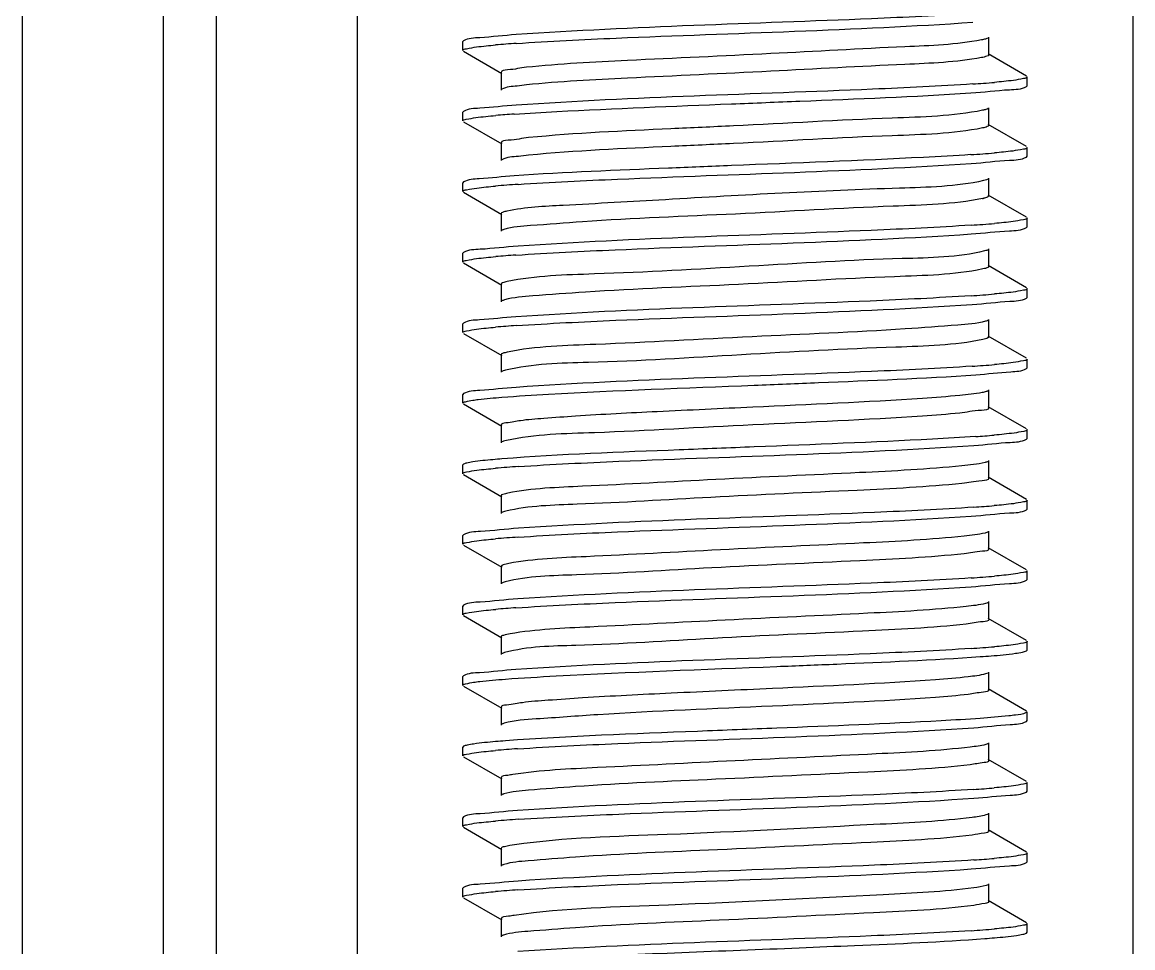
# Model space of a CAD drawing. Extents: x 54907 to 703237, y -798661 to -546661.
# Drawn here: x 370153.7 to 370558.8, y -579798.8 to -579461.4 of the extents above; entities that cross this region are included whole.
import ezdxf

# ---------------------------------------------------------------- set-up
doc = ezdxf.new("R2010")
doc.units = 0
doc.header["$LTSCALE"] = 1000
doc.header["$MEASUREMENT"] = 0

# ---------------------------------------------------------------- blocks, each defined once
blk = doc.blocks.new('gfhhrryyfd')
at = {"linetype": 'Continuous'}
for p, q in [((3693152.86, -1741005.43), (3693152.86, -1744418.97)), ((3693187.15, -1741005.43), (3693187.15, -1744418.97)), ((3693200.01, -1741005.43), (3693200.01, -1744418.97)), ((3693234.3, -1741005.43), (3693234.3, -1744418.97)), ((3693422.89, -1741005.43), (3693422.89, -1744418.97)), ((3693387.9, -1742410.21), (3693387.9, -1742405.93)), ((3693260.18, -1742406.81), (3693260.01, -1742407)), ((3693260.01, -1742409.14), (3693260.01, -1742407)), ((3693260.01, -1742409.14), (3693260.01, -1742407)), ((3693260.18, -1742409.33), (3693269.48, -1742414.72)), ((3693397.01, -1742415.38), (3693387.71, -1742410)), ((3693269.29, -1742414.5), (3693269.29, -1742418.79)), ((3693397.18, -1742417.72), (3693397.18, -1742415.57)), ((3693397.18, -1742417.72), (3693397.18, -1742415.57)), ((3693397.01, -1742417.9), (3693397.18, -1742417.72)), ((3693260.18, -1742423.96), (3693260.01, -1742424.15)), ((3693260.01, -1742426.29), (3693260.01, -1742424.15)), ((3693260.01, -1742426.29), (3693260.01, -1742424.15)), ((3693387.9, -1742427.36), (3693387.9, -1742423.07)), ((3693260.18, -1742426.48), (3693269.48, -1742431.86)), ((3693397.01, -1742432.53), (3693387.71, -1742427.14)), ((3693269.29, -1742431.65), (3693269.29, -1742435.93)), ((3693397.18, -1742434.86), (3693397.18, -1742432.72)), ((3693397.18, -1742434.86), (3693397.18, -1742432.72)), ((3693397.01, -1742435.05), (3693397.18, -1742434.86)), ((3693260.18, -1742441.1), (3693260.01, -1742441.29)), ((3693260.01, -1742443.43), (3693260.01, -1742441.29)), ((3693260.01, -1742443.43), (3693260.01, -1742441.29)), ((3693387.9, -1742444.5), (3693387.9, -1742440.22)), ((3693260.18, -1742443.62), (3693269.48, -1742449.01)), ((3693397.01, -1742449.68), (3693387.71, -1742444.29)), ((3693269.29, -1742448.79), (3693269.29, -1742453.08)), ((3693397.01, -1742452.19), (3693397.18, -1742452.01)), ((3693397.18, -1742452.01), (3693397.18, -1742449.86)), ((3693397.18, -1742452.01), (3693397.18, -1742449.86)), ((3693387.9, -1742461.65), (3693387.9, -1742457.36)), ((3693260.18, -1742458.25), (3693260.01, -1742458.44)), ((3693260.01, -1742460.58), (3693260.01, -1742458.44)), ((3693260.01, -1742460.58), (3693260.01, -1742458.44)), ((3693260.18, -1742460.77), (3693269.48, -1742466.15)), ((3693386.87, -1742462.16), (3693386.41, -1742462.26)), ((3693397.01, -1742466.82), (3693387.71, -1742461.43)), ((3693269.29, -1742465.94), (3693269.29, -1742470.22)), ((3693397.18, -1742469.15), (3693397.18, -1742467.01)), ((3693397.18, -1742469.15), (3693397.18, -1742467.01)), ((3693397.01, -1742469.34), (3693397.18, -1742469.15)), ((3693260.18, -1742475.39), (3693260.01, -1742475.58)), ((3693260.01, -1742477.72), (3693260.01, -1742475.58)), ((3693260.01, -1742477.72), (3693260.01, -1742475.58)), ((3693387.9, -1742478.8), (3693387.9, -1742474.51)), ((3693260.18, -1742477.91), (3693269.48, -1742483.3)), ((3693387.08, -1742479.25), (3693386.45, -1742479.4)), ((3693397.01, -1742483.97), (3693387.71, -1742478.58)), ((3693269.29, -1742483.08), (3693269.29, -1742487.37)), ((3693397.18, -1742486.3), (3693397.18, -1742484.15)), ((3693397.18, -1742486.3), (3693397.18, -1742484.15)), ((3693397.01, -1742486.48), (3693397.18, -1742486.3)), ((3693260.18, -1742492.54), (3693260.01, -1742492.73)), ((3693260.01, -1742494.87), (3693260.01, -1742492.73)), ((3693260.01, -1742494.87), (3693260.01, -1742492.73)), ((3693387.9, -1742495.94), (3693387.9, -1742491.65)), ((3693260.18, -1742495.06), (3693269.48, -1742500.44)), ((3693397.01, -1742501.11), (3693387.71, -1742495.72)), ((3693269.29, -1742500.23), (3693269.29, -1742504.51)), ((3693397.01, -1742503.63), (3693397.18, -1742503.44)), ((3693397.18, -1742503.44), (3693397.18, -1742501.3)), ((3693397.18, -1742503.44), (3693397.18, -1742501.3)), ((3693387.9, -1742513.09), (3693387.9, -1742508.8)), ((3693260.18, -1742509.68), (3693260.01, -1742509.87)), ((3693260.01, -1742512.01), (3693260.01, -1742509.87)), ((3693260.01, -1742512.01), (3693260.01, -1742509.87)), ((3693260.18, -1742512.2), (3693269.48, -1742517.59)), ((3693397.01, -1742518.26), (3693387.71, -1742512.87)), ((3693269.29, -1742517.37), (3693269.29, -1742521.66)), ((3693397.18, -1742520.59), (3693397.18, -1742518.44)), ((3693397.18, -1742520.59), (3693397.18, -1742518.44)), ((3693397.01, -1742520.77), (3693397.18, -1742520.59)), ((3693260.18, -1742526.83), (3693260.01, -1742527.02)), ((3693260.01, -1742529.16), (3693260.01, -1742527.02)), ((3693260.01, -1742529.16), (3693260.01, -1742527.02)), ((3693387.9, -1742530.23), (3693387.9, -1742525.94)), ((3693260.18, -1742529.35), (3693269.48, -1742534.73)), ((3693397.01, -1742535.4), (3693387.71, -1742530.01)), ((3693269.29, -1742534.52), (3693269.29, -1742538.8)), ((3693397.18, -1742537.73), (3693397.18, -1742535.59)), ((3693397.18, -1742537.73), (3693397.18, -1742535.59)), ((3693397.01, -1742537.92), (3693397.18, -1742537.73)), ((3693260.18, -1742543.97), (3693260.01, -1742544.16)), ((3693260.01, -1742546.3), (3693260.01, -1742544.16)), ((3693260.01, -1742546.3), (3693260.01, -1742544.16)), ((3693387.9, -1742547.38), (3693387.9, -1742543.09)), ((3693260.18, -1742546.49), (3693269.48, -1742551.88)), ((3693397.01, -1742552.55), (3693387.71, -1742547.16)), ((3693269.29, -1742551.66), (3693269.29, -1742555.95)), ((3693397.01, -1742555.07), (3693397.18, -1742554.88)), ((3693397.18, -1742554.88), (3693397.18, -1742552.73)), ((3693397.18, -1742554.88), (3693397.18, -1742552.73)), ((3693387.9, -1742564.52), (3693387.9, -1742560.24)), ((3693260.18, -1742561.12), (3693260.01, -1742561.31)), ((3693260.01, -1742563.45), (3693260.01, -1742561.31)), ((3693260.01, -1742563.45), (3693260.01, -1742561.31)), ((3693260.18, -1742563.64), (3693269.48, -1742569.02)), ((3693397.01, -1742569.69), (3693387.71, -1742564.3)), ((3693269.29, -1742568.81), (3693269.29, -1742573.09)), ((3693397.18, -1742572.02), (3693397.18, -1742569.88)), ((3693397.18, -1742572.02), (3693397.18, -1742569.88)), ((3693397.01, -1742572.21), (3693397.18, -1742572.02)), ((3693260.18, -1742578.26), (3693260.01, -1742578.45)), ((3693260.01, -1742580.6), (3693260.01, -1742578.45)), ((3693260.01, -1742580.6), (3693260.01, -1742578.45)), ((3693387.9, -1742581.67), (3693387.9, -1742577.38)), ((3693260.18, -1742580.78), (3693269.48, -1742586.17)), ((3693397.01, -1742586.84), (3693387.71, -1742581.45)), ((3693269.29, -1742585.95), (3693269.29, -1742590.24)), ((3693397.18, -1742589.17), (3693397.18, -1742587.02)), ((3693397.18, -1742589.17), (3693397.18, -1742587.02)), ((3693397.01, -1742589.36), (3693397.18, -1742589.17)), ((3693260.18, -1742595.41), (3693260.01, -1742595.6)), ((3693260.01, -1742597.74), (3693260.01, -1742595.6)), ((3693260.01, -1742597.74), (3693260.01, -1742595.6)), ((3693387.9, -1742598.81), (3693387.9, -1742594.53)), ((3693260.18, -1742597.93), (3693269.48, -1742603.32)), ((3693397.01, -1742603.98), (3693387.71, -1742598.59)), ((3693269.29, -1742603.1), (3693269.29, -1742607.38)), ((3693397.01, -1742606.5), (3693397.18, -1742606.31)), ((3693397.18, -1742606.31), (3693397.18, -1742604.17)), ((3693397.18, -1742606.31), (3693397.18, -1742604.17)), ((3693387.9, -1742615.96), (3693387.9, -1742611.67)), ((3693260.18, -1742612.55), (3693260.01, -1742612.74)), ((3693260.01, -1742614.89), (3693260.01, -1742612.74)), ((3693260.01, -1742614.89), (3693260.01, -1742612.74)), ((3693260.18, -1742615.07), (3693269.48, -1742620.46)), ((3693397.01, -1742621.13), (3693387.71, -1742615.74)), ((3693269.29, -1742620.24), (3693269.29, -1742624.53)), ((3693397.18, -1742623.46), (3693397.18, -1742621.32)), ((3693397.18, -1742623.46), (3693397.18, -1742621.32)), ((3693397.01, -1742623.65), (3693397.18, -1742623.46))]:
    blk.add_line(p, q, dxfattribs=at)
for centre, radius, start, end in [((3693292.7, -1742702.08), 295.3, 93.8284, 94.8033), ((3693364.26, -1742119.81), 298.14, 273.7992, 274.806), ((3693292.02, -1742710.64), 286.69, 93.9046, 94.8082), ((3693363.61, -1742128.64), 306.48, 273.7272, 274.8014), ((3693293.24, -1742743.15), 302.1, 93.7629, 94.806), ((3693383.57, -1742431.38), 14.03, 281.4729, 282.6156), ((3693363.73, -1742147.44), 304.82, 273.7391, 274.8053), ((3693292.57, -1742751.88), 293.66, 93.8436, 94.8037), ((3693363.67, -1742163.82), 305.59, 273.7327, 274.805), ((3693292.67, -1742770.28), 294.92, 93.832, 94.8034), ((3693363.99, -1742184.93), 301.61, 273.7674, 274.8061), ((3693365.17, -1742216.95), 286.69, 273.9056, 274.8068), ((3693293.34, -1742813), 303.38, 93.7522, 94.8054), ((3693364.56, -1742226.39), 294.41, 273.8366, 274.8035), ((3693293.23, -1742828.72), 301.94, 93.7643, 94.806), ((3693363.72, -1742233), 304.98, 273.7377, 274.8053), ((3693292.57, -1742837.56), 293.62, 93.844, 94.8037), ((3693363.66, -1742249.41), 305.72, 273.7316, 274.805), ((3693293.04, -1742877.73), 299.52, 93.7865, 94.8061), ((3693364.5, -1742294.22), 295.17, 273.8297, 274.8033), ((3693293.33, -1742898.6), 303.25, 93.7533, 94.8055), ((3693364.56, -1742312.08), 294.45, 273.8363, 274.8035), ((3693293.22, -1742914.28), 301.78, 93.7658, 94.8061), ((3693363.71, -1742318.56), 305.15, 273.7363, 274.8052)]:
    blk.add_arc(centre, radius, start, end, dxfattribs=at)
for points, knots in [([(3693383.81, -1742400.16), (3693375.67, -1742400.71), (3693338.72, -1742402.48), (3693301.72, -1742403.34), (3693272.96, -1742405.3)], [0, 0, 0, 0, 0.220579, 1, 1, 1, 1]), ([(3693272.98, -1742407.44), (3693281.08, -1742406.89), (3693318.09, -1742405.1), (3693355.14, -1742404.24), (3693384.02, -1742402.29)], [0, 0, 0, 0, 0.218972, 1, 1, 1, 1]), ([(3693272.96, -1742405.3), (3693270, -1742405.5), (3693265.85, -1742406.07), (3693261.33, -1742406.15), (3693260.18, -1742406.81)], [0, 0, 0, 0, 0.690305, 1, 1, 1, 1]), ([(3693386.1, -1742406.6), (3693379.97, -1742407.76), (3693362.79, -1742408.39), (3693334.14, -1742410.04), (3693303.44, -1742411.39), (3693283.61, -1742412.4), (3693275.44, -1742413.25)], [0, 0, 0, 0, 0.168631, 0.463014, 0.777741, 1, 1, 1, 1]), ([(3693387.71, -1742406.15), (3693387.52, -1742406.25), (3693386.98, -1742406.42), (3693386.44, -1742406.54), (3693386.1, -1742406.6)], [0, 0, 0, 0, 0.382833, 1, 1, 1, 1]), ([(3693260.01, -1742409.14), (3693260.01, -1742408.83), (3693261.66, -1742408.63), (3693262.5, -1742408.4), (3693263.33, -1742408.29)], [0, 0, 0, 0, 0.271492, 1, 1, 1, 1]), ([(3693386.1, -1742410.89), (3693379.97, -1742412.04), (3693362.79, -1742412.68), (3693334.14, -1742414.33), (3693303.44, -1742415.67), (3693283.61, -1742416.69), (3693275.44, -1742417.53)], [0, 0, 0, 0, 0.168631, 0.463014, 0.777741, 1, 1, 1, 1]), ([(3693387.89, -1742410.21), (3693387.89, -1742410.4), (3693387.07, -1742410.68), (3693386.55, -1742410.8), (3693386.1, -1742410.89)], [0, 0, 0, 0, 0.288971, 1, 1, 1, 1]), ([(3693275.44, -1742413.25), (3693273.9, -1742413.41), (3693272.45, -1742413.87), (3693269.29, -1742413.94), (3693269.3, -1742414.5)], [0, 0, 0, 0, 0.733941, 1, 1, 1, 1]), ([(3693384.02, -1742417.29), (3693375.89, -1742417.84), (3693338.88, -1742419.62), (3693301.82, -1742420.48), (3693272.98, -1742422.44)], [0, 0, 0, 0, 0.219886, 1, 1, 1, 1]), ([(3693397.18, -1742415.57), (3693397.18, -1742415.88), (3693395.53, -1742416.09), (3693394.7, -1742416.32), (3693393.86, -1742416.42)], [0, 0, 0, 0, 0.27148, 1, 1, 1, 1]), ([(3693275.44, -1742417.53), (3693274.68, -1742417.61), (3693272.71, -1742417.9), (3693270.57, -1742417.94), (3693269.48, -1742418.57)], [0, 0, 0, 0, 0.37434, 1, 1, 1, 1]), ([(3693325.32, -1742422.13), (3693330.87, -1742421.91), (3693350.28, -1742421.13), (3693369.69, -1742420.39), (3693383.53, -1742419.47)], [0, 0, 0, 0, 0.286007, 1, 1, 1, 1]), ([(3693383.53, -1742419.47), (3693386.65, -1742419.26), (3693391.03, -1742418.65), (3693395.8, -1742418.6), (3693397.01, -1742417.9)], [0, 0, 0, 0, 0.691254, 1, 1, 1, 1]), ([(3693272.98, -1742422.44), (3693270.02, -1742422.64), (3693265.86, -1742423.22), (3693261.33, -1742423.29), (3693260.18, -1742423.96)], [0, 0, 0, 0, 0.690338, 1, 1, 1, 1]), ([(3693272.5, -1742424.62), (3693275.94, -1742424.38), (3693293.54, -1742423.37), (3693311.16, -1742422.7), (3693325.32, -1742422.13)], [0, 0, 0, 0, 0.196017, 1, 1, 1, 1]), ([(3693260.01, -1742426.29), (3693260.01, -1742425.99), (3693261.56, -1742425.78), (3693262.35, -1742425.57), (3693263.13, -1742425.46)], [0, 0, 0, 0, 0.272443, 1, 1, 1, 1]), ([(3693386.38, -1742423.69), (3693379.17, -1742425.17), (3693358.79, -1742425.59), (3693338.64, -1742426.9), (3693325.77, -1742427.49)], [0, 0, 0, 0, 0.363233, 1, 1, 1, 1]), ([(3693387.71, -1742423.29), (3693387.55, -1742423.38), (3693387.1, -1742423.53), (3693386.65, -1742423.64), (3693386.38, -1742423.69)], [0, 0, 0, 0, 0.391017, 1, 1, 1, 1]), ([(3693325.77, -1742427.49), (3693320.71, -1742427.72), (3693304.1, -1742428.53), (3693287.48, -1742429.19), (3693275.97, -1742430.34)], [0, 0, 0, 0, 0.304662, 1, 1, 1, 1]), ([(3693386.38, -1742427.98), (3693379.17, -1742429.45), (3693358.79, -1742429.88), (3693338.64, -1742431.18), (3693325.77, -1742431.78)], [0, 0, 0, 0, 0.363233, 1, 1, 1, 1]), ([(3693387.89, -1742427.36), (3693387.89, -1742427.52), (3693387.21, -1742427.8), (3693386.76, -1742427.9), (3693386.38, -1742427.98)], [0, 0, 0, 0, 0.294214, 1, 1, 1, 1]), ([(3693275.97, -1742430.34), (3693274.31, -1742430.5), (3693272.74, -1742431.01), (3693269.29, -1742431.04), (3693269.3, -1742431.65)], [0, 0, 0, 0, 0.734703, 1, 1, 1, 1]), ([(3693325.77, -1742431.78), (3693320.71, -1742432.01), (3693304.1, -1742432.82), (3693287.48, -1742433.48), (3693275.97, -1742434.62)], [0, 0, 0, 0, 0.304662, 1, 1, 1, 1]), ([(3693397.18, -1742432.72), (3693397.18, -1742433.04), (3693395.45, -1742433.24), (3693394.58, -1742433.48), (3693393.71, -1742433.59)], [0, 0, 0, 0, 0.270823, 1, 1, 1, 1]), ([(3693275.97, -1742434.62), (3693275.15, -1742434.71), (3693273.01, -1742435.02), (3693270.67, -1742435.03), (3693269.48, -1742435.72)], [0, 0, 0, 0, 0.376214, 1, 1, 1, 1]), ([(3693383.53, -1742434.47), (3693379.68, -1742434.72), (3693360.29, -1742435.79), (3693340.88, -1742436.51), (3693325.32, -1742437.13)], [0, 0, 0, 0, 0.198662, 1, 1, 1, 1]), ([(3693383.61, -1742436.61), (3693386.72, -1742436.4), (3693391.06, -1742435.8), (3693395.81, -1742435.74), (3693397.01, -1742435.05)], [0, 0, 0, 0, 0.691163, 1, 1, 1, 1]), ([(3693325.32, -1742437.13), (3693320.2, -1742437.34), (3693302.59, -1742438.06), (3693284.97, -1742438.76), (3693272.5, -1742439.62)], [0, 0, 0, 0, 0.290714, 1, 1, 1, 1]), ([(3693273.41, -1742441.7), (3693281.48, -1742441.16), (3693318.21, -1742439.39), (3693354.99, -1742438.51), (3693383.61, -1742436.61)], [0, 0, 0, 0, 0.219814, 1, 1, 1, 1]), ([(3693272.5, -1742439.62), (3693269.65, -1742439.81), (3693265.65, -1742440.37), (3693261.29, -1742440.46), (3693260.18, -1742441.1)], [0, 0, 0, 0, 0.689661, 1, 1, 1, 1]), ([(3693386.63, -1742440.78), (3693379.94, -1742442.28), (3693353.89, -1742442.82), (3693319.9, -1742444.79), (3693288.13, -1742446.64), (3693275.21, -1742447.25), (3693270.73, -1742448.19)], [0, 0, 0, 0, 0.177164, 0.667524, 0.881863, 1, 1, 1, 1]), ([(3693387.71, -1742440.44), (3693387.58, -1742440.51), (3693387.22, -1742440.64), (3693386.85, -1742440.73), (3693386.63, -1742440.78)], [0, 0, 0, 0, 0.400253, 1, 1, 1, 1]), ([(3693260.01, -1742443.43), (3693260.01, -1742443.12), (3693261.68, -1742442.91), (3693262.53, -1742442.68), (3693263.37, -1742442.58)], [0, 0, 0, 0, 0.271257, 1, 1, 1, 1]), ([(3693386.36, -1742445.13), (3693379.22, -1742446.58), (3693359.04, -1742447.03), (3693326.71, -1742449.06), (3693297.23, -1742450.06), (3693278.53, -1742451.6), (3693272.06, -1742452.03), (3693269.97, -1742452.66)], [0, 0, 0, 0, 0.187313, 0.515693, 0.835167, 0.943815, 1, 1, 1, 1]), ([(3693387.89, -1742444.5), (3693387.89, -1742444.65), (3693387.34, -1742444.91), (3693386.95, -1742445), (3693386.63, -1742445.07)], [0, 0, 0, 0, 0.300595, 1, 1, 1, 1]), ([(3693270.73, -1742448.19), (3693270.36, -1742448.27), (3693269.93, -1742448.36), (3693269.3, -1742448.64), (3693269.3, -1742448.79)], [0, 0, 0, 0, 0.704879, 1, 1, 1, 1]), ([(3693383.61, -1742451.61), (3693375.52, -1742452.15), (3693338.79, -1742453.91), (3693302.01, -1742454.78), (3693273.41, -1742456.7)], [0, 0, 0, 0, 0.220557, 1, 1, 1, 1]), ([(3693383.57, -1742453.75), (3693386.68, -1742453.55), (3693391.04, -1742452.94), (3693395.8, -1742452.89), (3693397.01, -1742452.19)], [0, 0, 0, 0, 0.69122, 1, 1, 1, 1]), ([(3693397.18, -1742449.86), (3693397.18, -1742450.18), (3693395.48, -1742450.38), (3693394.63, -1742450.62), (3693393.78, -1742450.72)], [0, 0, 0, 0, 0.271089, 1, 1, 1, 1]), ([(3693269.97, -1742452.66), (3693269.88, -1742452.69), (3693269.71, -1742452.75), (3693269.55, -1742452.82), (3693269.48, -1742452.86)], [0, 0, 0, 0, 0.566993, 1, 1, 1, 1]), ([(3693272.88, -1742458.88), (3693280.92, -1742458.33), (3693317.81, -1742456.55), (3693354.75, -1742455.67), (3693383.57, -1742453.75)], [0, 0, 0, 0, 0.218031, 1, 1, 1, 1]), ([(3693273.41, -1742456.7), (3693270.35, -1742456.91), (3693266.05, -1742457.5), (3693261.37, -1742457.56), (3693260.18, -1742458.25)], [0, 0, 0, 0, 0.690963, 1, 1, 1, 1]), ([(3693386.87, -1742457.87), (3693380.36, -1742459.49), (3693361.03, -1742459.66), (3693329.5, -1742461.66), (3693297.5, -1742463.42), (3693277.7, -1742463.88), (3693270.75, -1742465.33)], [0, 0, 0, 0, 0.172802, 0.492825, 0.816897, 1, 1, 1, 1]), ([(3693387.71, -1742457.58), (3693387.6, -1742457.64), (3693387.32, -1742457.75), (3693387.04, -1742457.83), (3693386.87, -1742457.87)], [0, 0, 0, 0, 0.410783, 1, 1, 1, 1]), ([(3693260.01, -1742460.58), (3693260.01, -1742460.27), (3693261.65, -1742460.06), (3693262.48, -1742459.84), (3693263.3, -1742459.73)], [0, 0, 0, 0, 0.271613, 1, 1, 1, 1]), ([(3693386.41, -1742462.26), (3693379.38, -1742463.72), (3693359.42, -1742464.15), (3693327.31, -1742466.17), (3693297.89, -1742467.21), (3693278.99, -1742468.67), (3693272.38, -1742469.16), (3693270.16, -1742469.75)], [0, 0, 0, 0, 0.184784, 0.510672, 0.830509, 0.940967, 1, 1, 1, 1]), ([(3693387.89, -1742461.65), (3693387.89, -1742461.77), (3693387.46, -1742462.01), (3693387.13, -1742462.09), (3693386.87, -1742462.16)], [0, 0, 0, 0, 0.308524, 1, 1, 1, 1]), ([(3693270.75, -1742465.33), (3693270.38, -1742465.41), (3693269.94, -1742465.51), (3693269.3, -1742465.78), (3693269.3, -1742465.94)], [0, 0, 0, 0, 0.705132, 1, 1, 1, 1]), ([(3693397.18, -1742467.01), (3693397.18, -1742467.33), (3693395.48, -1742467.53), (3693394.63, -1742467.76), (3693393.77, -1742467.87)], [0, 0, 0, 0, 0.271033, 1, 1, 1, 1]), ([(3693270.16, -1742469.75), (3693270.03, -1742469.79), (3693269.8, -1742469.86), (3693269.57, -1742469.95), (3693269.48, -1742470.01)], [0, 0, 0, 0, 0.580357, 1, 1, 1, 1]), ([(3693383.57, -1742468.76), (3693375.41, -1742469.3), (3693338.51, -1742471.07), (3693301.57, -1742471.92), (3693272.88, -1742473.88)], [0, 0, 0, 0, 0.221461, 1, 1, 1, 1]), ([(3693272.96, -1742476.02), (3693281.03, -1742475.47), (3693317.97, -1742473.69), (3693354.97, -1742472.82), (3693383.8, -1742470.88)], [0, 0, 0, 0, 0.218602, 1, 1, 1, 1]), ([(3693383.8, -1742470.88), (3693386.86, -1742470.68), (3693391.15, -1742470.09), (3693395.82, -1742470.02), (3693397.01, -1742469.34)], [0, 0, 0, 0, 0.690907, 1, 1, 1, 1]), ([(3693272.88, -1742473.88), (3693269.94, -1742474.08), (3693265.82, -1742474.65), (3693261.32, -1742474.73), (3693260.18, -1742475.39)], [0, 0, 0, 0, 0.690198, 1, 1, 1, 1]), ([(3693387.08, -1742474.96), (3693384.89, -1742475.57), (3693378.31, -1742476.04), (3693359.46, -1742477.52), (3693330.03, -1742478.56), (3693297.87, -1742480.58), (3693277.84, -1742481.01), (3693270.79, -1742482.47)], [0, 0, 0, 0, 0.058314, 0.16832, 0.488078, 0.814598, 1, 1, 1, 1]), ([(3693387.71, -1742474.73), (3693387.62, -1742474.77), (3693387.42, -1742474.86), (3693387.2, -1742474.93), (3693387.08, -1742474.96)], [0, 0, 0, 0, 0.422831, 1, 1, 1, 1]), ([(3693260.01, -1742477.72), (3693260.01, -1742477.41), (3693261.66, -1742477.21), (3693262.49, -1742476.98), (3693263.32, -1742476.87)], [0, 0, 0, 0, 0.271515, 1, 1, 1, 1]), ([(3693386.45, -1742479.4), (3693379.52, -1742480.85), (3693359.77, -1742481.31), (3693327.83, -1742483.07), (3693296.29, -1742485.04), (3693276.93, -1742485.26), (3693270.38, -1742486.85)], [0, 0, 0, 0, 0.182564, 0.506012, 0.826068, 1, 1, 1, 1]), ([(3693387.89, -1742478.8), (3693387.89, -1742478.9), (3693387.56, -1742479.12), (3693387.29, -1742479.19), (3693387.08, -1742479.25)], [0, 0, 0, 0, 0.318416, 1, 1, 1, 1]), ([(3693270.79, -1742482.47), (3693270.41, -1742482.55), (3693269.96, -1742482.65), (3693269.3, -1742482.92), (3693269.3, -1742483.08)], [0, 0, 0, 0, 0.705784, 1, 1, 1, 1]), ([(3693397.18, -1742484.15), (3693397.18, -1742484.47), (3693395.51, -1742484.67), (3693394.67, -1742484.9), (3693393.83, -1742485.01)], [0, 0, 0, 0, 0.271288, 1, 1, 1, 1]), ([(3693270.38, -1742486.85), (3693270.2, -1742486.89), (3693269.89, -1742486.97), (3693269.59, -1742487.09), (3693269.48, -1742487.15)], [0, 0, 0, 0, 0.591995, 1, 1, 1, 1]), ([(3693383.8, -1742485.89), (3693375.66, -1742486.43), (3693338.71, -1742488.21), (3693301.72, -1742489.06), (3693272.96, -1742491.02)], [0, 0, 0, 0, 0.220602, 1, 1, 1, 1]), ([(3693384.7, -1742487.97), (3693387.55, -1742487.77), (3693391.54, -1742487.22), (3693395.9, -1742487.12), (3693397.01, -1742486.48)], [0, 0, 0, 0, 0.689629, 1, 1, 1, 1]), ([(3693330.84, -1742490.49), (3693336.05, -1742490.29), (3693354.01, -1742489.55), (3693371.98, -1742488.85), (3693384.7, -1742487.97)], [0, 0, 0, 0, 0.290468, 1, 1, 1, 1]), ([(3693272.96, -1742491.02), (3693270, -1742491.22), (3693265.85, -1742491.8), (3693261.33, -1742491.88), (3693260.18, -1742492.54)], [0, 0, 0, 0, 0.690304, 1, 1, 1, 1]), ([(3693269.5, -1742493.42), (3693273.27, -1742493.12), (3693293.71, -1742491.9), (3693314.16, -1742491.16), (3693330.84, -1742490.49)], [0, 0, 0, 0, 0.184687, 1, 1, 1, 1]), ([(3693380.8, -1742493), (3693377.79, -1742493.29), (3693361.05, -1742494.51), (3693344.28, -1742495.22), (3693330.53, -1742495.85)], [0, 0, 0, 0, 0.179859, 1, 1, 1, 1]), ([(3693387.26, -1742492.05), (3693386.94, -1742492.15), (3693384.81, -1742492.62), (3693382.64, -1742492.82), (3693380.8, -1742493)], [0, 0, 0, 0, 0.153321, 1, 1, 1, 1]), ([(3693387.71, -1742491.87), (3693387.65, -1742491.91), (3693387.5, -1742491.97), (3693387.35, -1742492.03), (3693387.26, -1742492.05)], [0, 0, 0, 0, 0.43669, 1, 1, 1, 1]), ([(3693260.01, -1742494.87), (3693260.01, -1742494.64), (3693261.16, -1742494.4), (3693261.79, -1742494.24), (3693262.39, -1742494.15)], [0, 0, 0, 0, 0.277625, 1, 1, 1, 1]), ([(3693262.39, -1742494.15), (3693262.84, -1742494.08), (3693265.2, -1742493.77), (3693267.58, -1742493.57), (3693269.5, -1742493.42)], [0, 0, 0, 0, 0.190334, 1, 1, 1, 1]), ([(3693330.53, -1742495.85), (3693322.77, -1742496.21), (3693308.42, -1742496.88), (3693291.33, -1742497.72), (3693280.46, -1742498.54), (3693274.45, -1742498.95), (3693271.64, -1742499.6), (3693269.3, -1742499.79), (3693269.3, -1742500.23)], [0, 0, 0, 0, 0.37902, 0.702957, 0.82783, 0.920921, 0.978777, 1, 1, 1, 1]), ([(3693380.8, -1742497.29), (3693377.79, -1742497.58), (3693361.05, -1742498.8), (3693344.28, -1742499.5), (3693330.53, -1742500.14)], [0, 0, 0, 0, 0.179859, 1, 1, 1, 1]), ([(3693387.89, -1742495.94), (3693387.89, -1742496.58), (3693384.23, -1742496.57), (3693382.57, -1742497.12), (3693380.8, -1742497.29)], [0, 0, 0, 0, 0.264851, 1, 1, 1, 1]), ([(3693330.53, -1742500.14), (3693317.69, -1742500.73), (3693297.78, -1742502.1), (3693277.58, -1742502.39), (3693270.58, -1742503.94)], [0, 0, 0, 0, 0.641833, 1, 1, 1, 1]), ([(3693384.7, -1742502.97), (3693381.19, -1742503.21), (3693363.24, -1742504.24), (3693345.28, -1742504.92), (3693330.84, -1742505.5)], [0, 0, 0, 0, 0.195815, 1, 1, 1, 1]), ([(3693384.26, -1742505.14), (3693387.21, -1742504.94), (3693391.35, -1742504.37), (3693395.86, -1742504.29), (3693397.01, -1742503.63)], [0, 0, 0, 0, 0.690247, 1, 1, 1, 1]), ([(3693397.18, -1742501.3), (3693397.18, -1742501.6), (3693395.62, -1742501.81), (3693394.82, -1742502.02), (3693394.04, -1742502.13)], [0, 0, 0, 0, 0.272355, 1, 1, 1, 1]), ([(3693270.58, -1742503.94), (3693270.35, -1742503.99), (3693269.98, -1742504.09), (3693269.62, -1742504.22), (3693269.48, -1742504.3)], [0, 0, 0, 0, 0.600683, 1, 1, 1, 1]), ([(3693330.84, -1742505.5), (3693324.77, -1742505.74), (3693304.32, -1742506.58), (3693283.85, -1742507.29), (3693269.5, -1742508.42)], [0, 0, 0, 0, 0.296913, 1, 1, 1, 1]), ([(3693273.49, -1742510.27), (3693281.64, -1742509.73), (3693318.56, -1742507.96), (3693355.53, -1742507.1), (3693384.26, -1742505.14)], [0, 0, 0, 0, 0.220973, 1, 1, 1, 1]), ([(3693262.39, -1742509.15), (3693261.91, -1742509.22), (3693261.17, -1742509.36), (3693260.42, -1742509.55), (3693260.18, -1742509.68)], [0, 0, 0, 0, 0.636492, 1, 1, 1, 1]), ([(3693269.5, -1742508.42), (3693268.77, -1742508.48), (3693266.39, -1742508.68), (3693264.02, -1742508.9), (3693262.39, -1742509.15)], [0, 0, 0, 0, 0.308662, 1, 1, 1, 1]), ([(3693387.71, -1742509.02), (3693387.48, -1742509.15), (3693385.37, -1742509.72), (3693383.23, -1742509.9), (3693381.35, -1742510.09)], [0, 0, 0, 0, 0.12359, 1, 1, 1, 1]), ([(3693260.01, -1742512.01), (3693260.01, -1742511.7), (3693261.7, -1742511.49), (3693262.54, -1742511.26), (3693263.39, -1742511.15)], [0, 0, 0, 0, 0.271161, 1, 1, 1, 1]), ([(3693381.35, -1742510.09), (3693373.07, -1742510.93), (3693353.1, -1742511.95), (3693322.33, -1742513.28), (3693293.88, -1742514.96), (3693276.89, -1742515.55), (3693270.91, -1742516.73)], [0, 0, 0, 0, 0.225861, 0.54177, 0.834708, 1, 1, 1, 1]), ([(3693381.35, -1742514.38), (3693372.89, -1742515.23), (3693352.53, -1742516.27), (3693321.3, -1742517.56), (3693292.91, -1742519.43), (3693276.08, -1742519.77), (3693270.41, -1742521.13)], [0, 0, 0, 0, 0.229569, 0.549908, 0.842706, 1, 1, 1, 1]), ([(3693387.89, -1742513.09), (3693387.9, -1742513.68), (3693384.52, -1742513.72), (3693382.99, -1742514.22), (3693381.35, -1742514.38)], [0, 0, 0, 0, 0.265506, 1, 1, 1, 1]), ([(3693270.91, -1742516.73), (3693270.5, -1742516.81), (3693270.03, -1742516.92), (3693269.3, -1742517.2), (3693269.3, -1742517.37)], [0, 0, 0, 0, 0.707927, 1, 1, 1, 1]), ([(3693397.18, -1742518.44), (3693397.18, -1742518.76), (3693395.53, -1742518.96), (3693394.7, -1742519.19), (3693393.87, -1742519.29)], [0, 0, 0, 0, 0.271556, 1, 1, 1, 1]), ([(3693270.41, -1742521.13), (3693270.22, -1742521.17), (3693269.9, -1742521.26), (3693269.6, -1742521.37), (3693269.48, -1742521.44)], [0, 0, 0, 0, 0.592962, 1, 1, 1, 1]), ([(3693273.4, -1742527.43), (3693281.47, -1742526.88), (3693318.2, -1742525.12), (3693354.98, -1742524.24), (3693383.6, -1742522.33)], [0, 0, 0, 0, 0.219771, 1, 1, 1, 1]), ([(3693384.26, -1742520.15), (3693376.21, -1742520.69), (3693339.28, -1742522.47), (3693302.32, -1742523.35), (3693273.49, -1742525.28)], [0, 0, 0, 0, 0.218362, 1, 1, 1, 1]), ([(3693383.6, -1742522.33), (3693386.71, -1742522.13), (3693391.06, -1742521.52), (3693395.8, -1742521.47), (3693397.01, -1742520.77)], [0, 0, 0, 0, 0.691176, 1, 1, 1, 1]), ([(3693273.49, -1742525.28), (3693270.4, -1742525.48), (3693266.09, -1742526.08), (3693261.38, -1742526.14), (3693260.18, -1742526.83)], [0, 0, 0, 0, 0.691058, 1, 1, 1, 1]), ([(3693381.89, -1742527.18), (3693373.76, -1742528.04), (3693353.99, -1742529.04), (3693323.31, -1742530.4), (3693294.6, -1742532.04), (3693277.34, -1742532.69), (3693271.17, -1742533.83)], [0, 0, 0, 0, 0.220957, 0.535192, 0.830069, 1, 1, 1, 1]), ([(3693387.71, -1742526.16), (3693387.49, -1742526.29), (3693385.57, -1742526.83), (3693383.6, -1742527), (3693381.89, -1742527.18)], [0, 0, 0, 0, 0.125811, 1, 1, 1, 1]), ([(3693260.01, -1742529.16), (3693260.01, -1742528.84), (3693261.68, -1742528.64), (3693262.53, -1742528.41), (3693263.37, -1742528.3)], [0, 0, 0, 0, 0.271269, 1, 1, 1, 1]), ([(3693387.89, -1742530.23), (3693387.9, -1742530.78), (3693384.81, -1742530.87), (3693383.39, -1742531.31), (3693381.89, -1742531.47)], [0, 0, 0, 0, 0.266267, 1, 1, 1, 1]), ([(3693381.89, -1742531.47), (3693373.46, -1742532.35), (3693353, -1742533.39), (3693321.52, -1742534.68), (3693292.9, -1742536.63), (3693275.9, -1742536.87), (3693270.27, -1742538.31)], [0, 0, 0, 0, 0.227343, 0.549346, 0.844044, 1, 1, 1, 1]), ([(3693271.17, -1742533.83), (3693270.69, -1742533.92), (3693270.16, -1742534.04), (3693269.3, -1742534.32), (3693269.3, -1742534.52)], [0, 0, 0, 0, 0.7122, 1, 1, 1, 1]), ([(3693397.18, -1742535.59), (3693397.18, -1742535.91), (3693395.48, -1742536.11), (3693394.63, -1742536.34), (3693393.78, -1742536.45)], [0, 0, 0, 0, 0.271076, 1, 1, 1, 1]), ([(3693270.27, -1742538.31), (3693270.11, -1742538.35), (3693269.84, -1742538.42), (3693269.58, -1742538.53), (3693269.48, -1742538.59)], [0, 0, 0, 0, 0.585894, 1, 1, 1, 1]), ([(3693383.6, -1742537.34), (3693375.51, -1742537.87), (3693338.78, -1742539.64), (3693302, -1742540.51), (3693273.4, -1742542.43)], [0, 0, 0, 0, 0.2206, 1, 1, 1, 1]), ([(3693383.56, -1742539.48), (3693386.68, -1742539.27), (3693391.04, -1742538.67), (3693395.8, -1742538.61), (3693397.01, -1742537.92)], [0, 0, 0, 0, 0.69123, 1, 1, 1, 1]), ([(3693272.88, -1742544.61), (3693280.91, -1742544.06), (3693317.81, -1742542.28), (3693354.74, -1742541.4), (3693383.56, -1742539.48)], [0, 0, 0, 0, 0.218012, 1, 1, 1, 1]), ([(3693273.4, -1742542.43), (3693270.34, -1742542.63), (3693266.05, -1742543.23), (3693261.37, -1742543.29), (3693260.18, -1742543.97)], [0, 0, 0, 0, 0.69095, 1, 1, 1, 1]), ([(3693382.4, -1742544.27), (3693374.45, -1742545.14), (3693354.9, -1742546.13), (3693324.36, -1742547.51), (3693295.39, -1742549.11), (3693277.87, -1742549.83), (3693271.47, -1742550.92)], [0, 0, 0, 0, 0.215853, 0.528156, 0.824971, 1, 1, 1, 1]), ([(3693387.71, -1742543.31), (3693387.51, -1742543.42), (3693385.76, -1742543.94), (3693383.96, -1742544.1), (3693382.4, -1742544.27)], [0, 0, 0, 0, 0.128207, 1, 1, 1, 1]), ([(3693260.01, -1742546.3), (3693260.01, -1742545.99), (3693261.65, -1742545.79), (3693262.48, -1742545.56), (3693263.3, -1742545.46)], [0, 0, 0, 0, 0.271616, 1, 1, 1, 1]), ([(3693382.4, -1742548.56), (3693374.02, -1742549.48), (3693353.48, -1742550.51), (3693321.79, -1742551.79), (3693292.93, -1742553.84), (3693275.77, -1742553.96), (3693270.16, -1742555.48)], [0, 0, 0, 0, 0.224873, 0.548357, 0.845013, 1, 1, 1, 1]), ([(3693387.89, -1742547.38), (3693387.9, -1742547.88), (3693385.09, -1742548.01), (3693383.77, -1742548.41), (3693382.4, -1742548.56)], [0, 0, 0, 0, 0.267184, 1, 1, 1, 1]), ([(3693271.47, -1742550.92), (3693270.92, -1742551.01), (3693270.32, -1742551.16), (3693269.3, -1742551.44), (3693269.29, -1742551.66)], [0, 0, 0, 0, 0.716288, 1, 1, 1, 1]), ([(3693383.56, -1742554.48), (3693375.4, -1742555.03), (3693338.5, -1742556.79), (3693301.57, -1742557.65), (3693272.88, -1742559.61)], [0, 0, 0, 0, 0.221489, 1, 1, 1, 1]), ([(3693397.18, -1742552.73), (3693397.18, -1742553.05), (3693395.48, -1742553.25), (3693394.62, -1742553.49), (3693393.77, -1742553.6)], [0, 0, 0, 0, 0.271024, 1, 1, 1, 1]), ([(3693394.34, -1742555.66), (3693394.92, -1742555.58), (3693395.82, -1742555.43), (3693396.73, -1742555.23), (3693397.01, -1742555.07)], [0, 0, 0, 0, 0.643888, 1, 1, 1, 1]), ([(3693270.16, -1742555.48), (3693270.03, -1742555.52), (3693269.8, -1742555.59), (3693269.57, -1742555.68), (3693269.48, -1742555.73)], [0, 0, 0, 0, 0.579461, 1, 1, 1, 1]), ([(3693336.34, -1742558.85), (3693341.2, -1742558.66), (3693357.69, -1742557.98), (3693374.2, -1742557.31), (3693385.82, -1742556.47)], [0, 0, 0, 0, 0.294536, 1, 1, 1, 1]), ([(3693385.82, -1742556.47), (3693386.69, -1742556.41), (3693389.54, -1742556.19), (3693392.38, -1742555.94), (3693394.34, -1742555.66)], [0, 0, 0, 0, 0.308238, 1, 1, 1, 1]), ([(3693272.88, -1742559.61), (3693269.94, -1742559.81), (3693265.82, -1742560.38), (3693261.32, -1742560.46), (3693260.18, -1742561.12)], [0, 0, 0, 0, 0.690195, 1, 1, 1, 1]), ([(3693270.35, -1742561.93), (3693274.47, -1742561.62), (3693296.45, -1742560.35), (3693318.46, -1742559.57), (3693336.34, -1742558.85)], [0, 0, 0, 0, 0.18765, 1, 1, 1, 1]), ([(3693387.71, -1742560.45), (3693387.52, -1742560.56), (3693385.94, -1742561.04), (3693384.3, -1742561.2), (3693382.89, -1742561.36)], [0, 0, 0, 0, 0.130748, 1, 1, 1, 1]), ([(3693260.01, -1742563.45), (3693260.01, -1742563.2), (3693261.29, -1742562.96), (3693261.97, -1742562.79), (3693262.62, -1742562.69)], [0, 0, 0, 0, 0.275706, 1, 1, 1, 1]), ([(3693262.62, -1742562.69), (3693263.11, -1742562.62), (3693265.68, -1742562.3), (3693268.26, -1742562.09), (3693270.35, -1742561.93)], [0, 0, 0, 0, 0.190818, 1, 1, 1, 1]), ([(3693382.89, -1742561.36), (3693380.23, -1742561.67), (3693364.38, -1742562.93), (3693348.5, -1742563.6), (3693335.29, -1742564.21)], [0, 0, 0, 0, 0.168264, 1, 1, 1, 1]), ([(3693335.29, -1742564.21), (3693327.07, -1742564.59), (3693311.72, -1742565.31), (3693293.37, -1742566.18), (3693281.55, -1742567.04), (3693274.96, -1742567.45), (3693271.9, -1742568.17), (3693269.3, -1742568.33), (3693269.29, -1742568.81)], [0, 0, 0, 0, 0.372666, 0.697897, 0.824569, 0.919388, 0.97842, 1, 1, 1, 1]), ([(3693382.89, -1742565.65), (3693380.23, -1742565.95), (3693364.38, -1742567.22), (3693348.5, -1742567.89), (3693335.29, -1742568.5)], [0, 0, 0, 0, 0.168264, 1, 1, 1, 1]), ([(3693387.89, -1742564.52), (3693387.9, -1742564.98), (3693385.35, -1742565.15), (3693384.14, -1742565.51), (3693382.89, -1742565.65)], [0, 0, 0, 0, 0.268221, 1, 1, 1, 1]), ([(3693335.29, -1742568.5), (3693321.13, -1742569.15), (3693301.91, -1742569.82), (3693280.26, -1742571.49), (3693272.58, -1742571.94), (3693270.07, -1742572.65)], [0, 0, 0, 0, 0.650517, 0.880557, 1, 1, 1, 1]), ([(3693394.34, -1742570.67), (3693393.8, -1742570.74), (3693390.97, -1742571.08), (3693388.12, -1742571.31), (3693385.82, -1742571.47)], [0, 0, 0, 0, 0.190506, 1, 1, 1, 1]), ([(3693397.18, -1742569.88), (3693397.18, -1742569.97), (3693396.17, -1742570.61), (3693395.24, -1742570.54), (3693394.34, -1742570.67)], [0, 0, 0, 0, 0.08898, 1, 1, 1, 1]), ([(3693270.07, -1742572.65), (3693269.96, -1742572.68), (3693269.76, -1742572.75), (3693269.56, -1742572.83), (3693269.48, -1742572.88)], [0, 0, 0, 0, 0.573615, 1, 1, 1, 1]), ([(3693336.34, -1742573.86), (3693329.92, -1742574.11), (3693307.91, -1742575.01), (3693285.9, -1742575.76), (3693270.35, -1742576.93)], [0, 0, 0, 0, 0.291869, 1, 1, 1, 1]), ([(3693273.26, -1742578.87), (3693281.39, -1742578.32), (3693318.38, -1742576.55), (3693355.41, -1742575.69), (3693384.22, -1742573.73)], [0, 0, 0, 0, 0.220168, 1, 1, 1, 1]), ([(3693385.82, -1742571.47), (3693382.63, -1742571.7), (3693366.15, -1742572.68), (3693349.65, -1742573.32), (3693336.34, -1742573.86)], [0, 0, 0, 0, 0.19327, 1, 1, 1, 1]), ([(3693384.22, -1742573.73), (3693387.18, -1742573.53), (3693391.33, -1742572.95), (3693395.86, -1742572.87), (3693397.01, -1742572.21)], [0, 0, 0, 0, 0.69031, 1, 1, 1, 1]), ([(3693262.62, -1742577.7), (3693262.09, -1742577.77), (3693261.27, -1742577.92), (3693260.44, -1742578.11), (3693260.18, -1742578.26)], [0, 0, 0, 0, 0.640469, 1, 1, 1, 1]), ([(3693270.35, -1742576.93), (3693269.55, -1742576.99), (3693266.97, -1742577.2), (3693264.39, -1742577.44), (3693262.62, -1742577.7)], [0, 0, 0, 0, 0.308073, 1, 1, 1, 1]), ([(3693383.36, -1742578.45), (3693375.77, -1742579.36), (3693356.68, -1742580.31), (3693326.46, -1742581.74), (3693297.03, -1742583.26), (3693278.96, -1742584.08), (3693272.16, -1742585.1)], [0, 0, 0, 0, 0.205692, 0.514145, 0.814818, 1, 1, 1, 1]), ([(3693387.71, -1742577.6), (3693387.54, -1742577.7), (3693386.11, -1742578.15), (3693384.63, -1742578.3), (3693383.36, -1742578.45)], [0, 0, 0, 0, 0.133548, 1, 1, 1, 1]), ([(3693260.01, -1742580.6), (3693260.01, -1742580.28), (3693261.67, -1742580.08), (3693262.5, -1742579.85), (3693263.34, -1742579.74)], [0, 0, 0, 0, 0.271401, 1, 1, 1, 1]), ([(3693387.89, -1742581.67), (3693387.9, -1742582.09), (3693385.61, -1742582.29), (3693384.49, -1742582.6), (3693383.36, -1742582.74)], [0, 0, 0, 0, 0.269573, 1, 1, 1, 1]), ([(3693383.36, -1742582.74), (3693375.11, -1742583.73), (3693354.46, -1742584.68), (3693322.49, -1742586.3), (3693294.9, -1742587.39), (3693277.8, -1742588.8), (3693271.92, -1742589.24), (3693270, -1742589.82)], [0, 0, 0, 0, 0.219299, 0.545275, 0.845986, 0.946989, 1, 1, 1, 1]), ([(3693272.16, -1742585.1), (3693271.74, -1742585.16), (3693270.93, -1742585.4), (3693269.3, -1742585.37), (3693269.29, -1742585.95)], [0, 0, 0, 0, 0.420943, 1, 1, 1, 1]), ([(3693397.18, -1742587.02), (3693397.18, -1742587.34), (3693395.53, -1742587.54), (3693394.69, -1742587.77), (3693393.86, -1742587.88)], [0, 0, 0, 0, 0.271495, 1, 1, 1, 1]), ([(3693270, -1742589.82), (3693269.9, -1742589.85), (3693269.72, -1742589.91), (3693269.55, -1742589.98), (3693269.48, -1742590.02)], [0, 0, 0, 0, 0.56834, 1, 1, 1, 1]), ([(3693384.22, -1742588.73), (3693376.13, -1742589.28), (3693339.15, -1742591.06), (3693302.11, -1742591.93), (3693273.26, -1742593.87)], [0, 0, 0, 0, 0.218828, 1, 1, 1, 1]), ([(3693384.26, -1742590.87), (3693387.21, -1742590.67), (3693391.35, -1742590.1), (3693395.86, -1742590.02), (3693397.01, -1742589.36)], [0, 0, 0, 0, 0.69025, 1, 1, 1, 1]), ([(3693273.48, -1742596), (3693281.63, -1742595.46), (3693318.56, -1742593.69), (3693355.53, -1742592.83), (3693384.26, -1742590.87)], [0, 0, 0, 0, 0.220945, 1, 1, 1, 1]), ([(3693273.26, -1742593.87), (3693270.23, -1742594.08), (3693265.98, -1742594.66), (3693261.36, -1742594.73), (3693260.18, -1742595.41)], [0, 0, 0, 0, 0.690745, 1, 1, 1, 1]), ([(3693383.8, -1742595.55), (3693376.41, -1742596.48), (3693351.64, -1742597.66), (3693314.6, -1742599.75), (3693284.82, -1742600.46), (3693272.54, -1742602.19)], [0, 0, 0, 0, 0.200632, 0.666276, 1, 1, 1, 1]), ([(3693387.71, -1742594.74), (3693387.55, -1742594.83), (3693386.27, -1742595.25), (3693384.95, -1742595.4), (3693383.8, -1742595.55)], [0, 0, 0, 0, 0.136537, 1, 1, 1, 1]), ([(3693260.01, -1742597.74), (3693260.01, -1742597.42), (3693261.69, -1742597.22), (3693262.54, -1742596.99), (3693263.39, -1742596.88)], [0, 0, 0, 0, 0.27117, 1, 1, 1, 1]), ([(3693383.8, -1742599.83), (3693375.64, -1742600.86), (3693354.96, -1742601.79), (3693322.85, -1742603.44), (3693295, -1742604.51), (3693277.75, -1742605.96), (3693271.85, -1742606.39), (3693269.94, -1742606.98)], [0, 0, 0, 0, 0.216257, 0.543315, 0.846143, 0.947493, 1, 1, 1, 1]), ([(3693387.89, -1742598.81), (3693387.9, -1742599.2), (3693385.85, -1742599.42), (3693384.83, -1742599.7), (3693383.8, -1742599.83)], [0, 0, 0, 0, 0.271092, 1, 1, 1, 1]), ([(3693272.54, -1742602.19), (3693271.72, -1742602.31), (3693270.89, -1742602.52), (3693269.29, -1742602.79), (3693269.29, -1742603.1)], [0, 0, 0, 0, 0.724965, 1, 1, 1, 1]), ([(3693384.26, -1742605.87), (3693376.2, -1742606.42), (3693339.28, -1742608.2), (3693302.31, -1742609.08), (3693273.48, -1742611)], [0, 0, 0, 0, 0.21838, 1, 1, 1, 1]), ([(3693397.18, -1742604.17), (3693397.18, -1742604.48), (3693395.53, -1742604.69), (3693394.7, -1742604.91), (3693393.87, -1742605.02)], [0, 0, 0, 0, 0.271553, 1, 1, 1, 1]), ([(3693269.94, -1742606.98), (3693269.85, -1742607.01), (3693269.7, -1742607.06), (3693269.55, -1742607.13), (3693269.48, -1742607.17)], [0, 0, 0, 0, 0.563561, 1, 1, 1, 1]), ([(3693273.4, -1742613.15), (3693281.46, -1742612.61), (3693318.19, -1742610.85), (3693354.96, -1742609.97), (3693383.59, -1742608.06)], [0, 0, 0, 0, 0.219727, 1, 1, 1, 1]), ([(3693383.59, -1742608.06), (3693386.7, -1742607.85), (3693391.05, -1742607.25), (3693395.8, -1742607.19), (3693397.01, -1742606.5)], [0, 0, 0, 0, 0.691188, 1, 1, 1, 1]), ([(3693273.48, -1742611), (3693270.4, -1742611.21), (3693266.08, -1742611.81), (3693261.37, -1742611.87), (3693260.18, -1742612.55)], [0, 0, 0, 0, 0.691048, 1, 1, 1, 1]), ([(3693260.01, -1742614.89), (3693260.01, -1742614.57), (3693261.68, -1742614.37), (3693262.52, -1742614.14), (3693263.36, -1742614.03)], [0, 0, 0, 0, 0.27128, 1, 1, 1, 1]), ([(3693384.23, -1742612.64), (3693376.93, -1742613.61), (3693352.12, -1742614.76), (3693314.92, -1742616.9), (3693284.88, -1742617.58), (3693272.48, -1742619.35)], [0, 0, 0, 0, 0.197296, 0.66439, 1, 1, 1, 1]), ([(3693387.71, -1742611.89), (3693387.56, -1742611.97), (3693386.43, -1742612.36), (3693385.24, -1742612.5), (3693384.23, -1742612.64)], [0, 0, 0, 0, 0.139781, 1, 1, 1, 1]), ([(3693384.23, -1742616.92), (3693376.16, -1742617.99), (3693355.47, -1742618.89), (3693323.24, -1742620.58), (3693295.12, -1742621.63), (3693277.72, -1742623.12), (3693271.78, -1742623.53), (3693269.89, -1742624.14)], [0, 0, 0, 0, 0.213061, 0.541106, 0.846102, 0.947882, 1, 1, 1, 1]), ([(3693387.9, -1742615.96), (3693387.9, -1742616.31), (3693386.08, -1742616.55), (3693385.15, -1742616.8), (3693384.23, -1742616.92)], [0, 0, 0, 0, 0.272864, 1, 1, 1, 1]), ([(3693272.48, -1742619.35), (3693272.01, -1742619.41), (3693271.12, -1742619.67), (3693269.29, -1742619.6), (3693269.29, -1742620.24)], [0, 0, 0, 0, 0.421903, 1, 1, 1, 1]), ([(3693397.18, -1742621.32), (3693397.18, -1742621.63), (3693395.48, -1742621.84), (3693394.63, -1742622.07), (3693393.78, -1742622.18)], [0, 0, 0, 0, 0.271064, 1, 1, 1, 1]), ([(3693269.89, -1742624.14), (3693269.81, -1742624.17), (3693269.67, -1742624.22), (3693269.54, -1742624.28), (3693269.48, -1742624.31)], [0, 0, 0, 0, 0.559243, 1, 1, 1, 1]), ([(3693383.59, -1742623.06), (3693375.5, -1742623.6), (3693338.76, -1742625.36), (3693301.99, -1742626.24), (3693273.4, -1742628.15)], [0, 0, 0, 0, 0.220644, 1, 1, 1, 1]), ([(3693341.79, -1742627.22), (3693346.27, -1742627.03), (3693361.32, -1742626.4), (3693376.36, -1742625.77), (3693386.9, -1742624.97)], [0, 0, 0, 0, 0.298277, 1, 1, 1, 1]), ([(3693386.9, -1742624.97), (3693387.69, -1742624.91), (3693390.27, -1742624.7), (3693392.85, -1742624.47), (3693394.62, -1742624.2)], [0, 0, 0, 0, 0.308788, 1, 1, 1, 1]), ([(3693394.62, -1742624.2), (3693395.14, -1742624.13), (3693395.94, -1742623.98), (3693396.76, -1742623.79), (3693397.01, -1742623.65)], [0, 0, 0, 0, 0.639507, 1, 1, 1, 1]), ([(3693271.24, -1742630.45), (3693275.73, -1742630.12), (3693299.23, -1742628.81), (3693322.76, -1742627.99), (3693341.79, -1742627.22)], [0, 0, 0, 0, 0.190978, 1, 1, 1, 1])]:
    blk.add_open_spline(points, degree=3, knots=knots, dxfattribs=at)
for points in [[(3693263.33, -1742408.29), (3693264.87, -1742408.09), (3693266.42, -1742407.95), (3693267.97, -1742407.82)], [(3693393.86, -1742416.42), (3693392.33, -1742416.62), (3693390.78, -1742416.77), (3693389.24, -1742416.9)], [(3693263.13, -1742425.46), (3693264.74, -1742425.25), (3693266.37, -1742425.1), (3693267.99, -1742424.96)], [(3693393.71, -1742433.59), (3693392.23, -1742433.78), (3693390.75, -1742433.91), (3693389.26, -1742434.04)], [(3693263.37, -1742442.58), (3693264.88, -1742442.38), (3693266.41, -1742442.24), (3693267.93, -1742442.11)], [(3693393.78, -1742450.72), (3693392.28, -1742450.92), (3693390.78, -1742451.06), (3693389.27, -1742451.19)], [(3693263.3, -1742459.73), (3693264.86, -1742459.53), (3693266.42, -1742459.38), (3693267.98, -1742459.25)], [(3693393.77, -1742467.87), (3693392.28, -1742468.06), (3693390.77, -1742468.2), (3693389.27, -1742468.33)], [(3693263.32, -1742476.87), (3693264.87, -1742476.67), (3693266.42, -1742476.53), (3693267.97, -1742476.4)], [(3693393.83, -1742485.01), (3693392.31, -1742485.21), (3693390.78, -1742485.35), (3693389.26, -1742485.48)], [(3693394.04, -1742502.13), (3693392.43, -1742502.34), (3693390.81, -1742502.49), (3693389.2, -1742502.63)], [(3693263.39, -1742511.15), (3693264.9, -1742510.96), (3693266.41, -1742510.82), (3693267.93, -1742510.69)], [(3693393.87, -1742519.29), (3693392.33, -1742519.5), (3693390.77, -1742519.64), (3693389.21, -1742519.77)], [(3693263.37, -1742528.3), (3693264.88, -1742528.11), (3693266.41, -1742527.97), (3693267.93, -1742527.84)], [(3693393.78, -1742536.45), (3693392.28, -1742536.64), (3693390.78, -1742536.78), (3693389.27, -1742536.91)], [(3693263.3, -1742545.46), (3693264.85, -1742545.25), (3693266.42, -1742545.11), (3693267.98, -1742544.98)], [(3693393.77, -1742553.6), (3693392.27, -1742553.79), (3693390.77, -1742553.93), (3693389.27, -1742554.06)], [(3693263.34, -1742579.74), (3693264.87, -1742579.54), (3693266.4, -1742579.4), (3693267.94, -1742579.27)], [(3693393.86, -1742587.88), (3693392.32, -1742588.08), (3693390.77, -1742588.22), (3693389.22, -1742588.35)], [(3693263.39, -1742596.88), (3693264.9, -1742596.69), (3693266.41, -1742596.55), (3693267.93, -1742596.42)], [(3693393.87, -1742605.02), (3693392.33, -1742605.22), (3693390.77, -1742605.37), (3693389.21, -1742605.5)], [(3693263.36, -1742614.03), (3693264.88, -1742613.83), (3693266.41, -1742613.69), (3693267.93, -1742613.56)], [(3693393.78, -1742622.18), (3693392.28, -1742622.37), (3693390.77, -1742622.51), (3693389.27, -1742622.64)]]:
    blk.add_open_spline(points, degree=3, dxfattribs=at)

msp = doc.modelspace()

# ---------------------------------------------------------------- block references
at = {"lineweight": -3, "xscale": 1.5, "yscale": 1.5, "zscale": 1.5}
msp.add_blockref('gfhhrryyfd', (-5169575.55, 2034142.04), dxfattribs=at)

doc.saveas('drawing.dxf')
